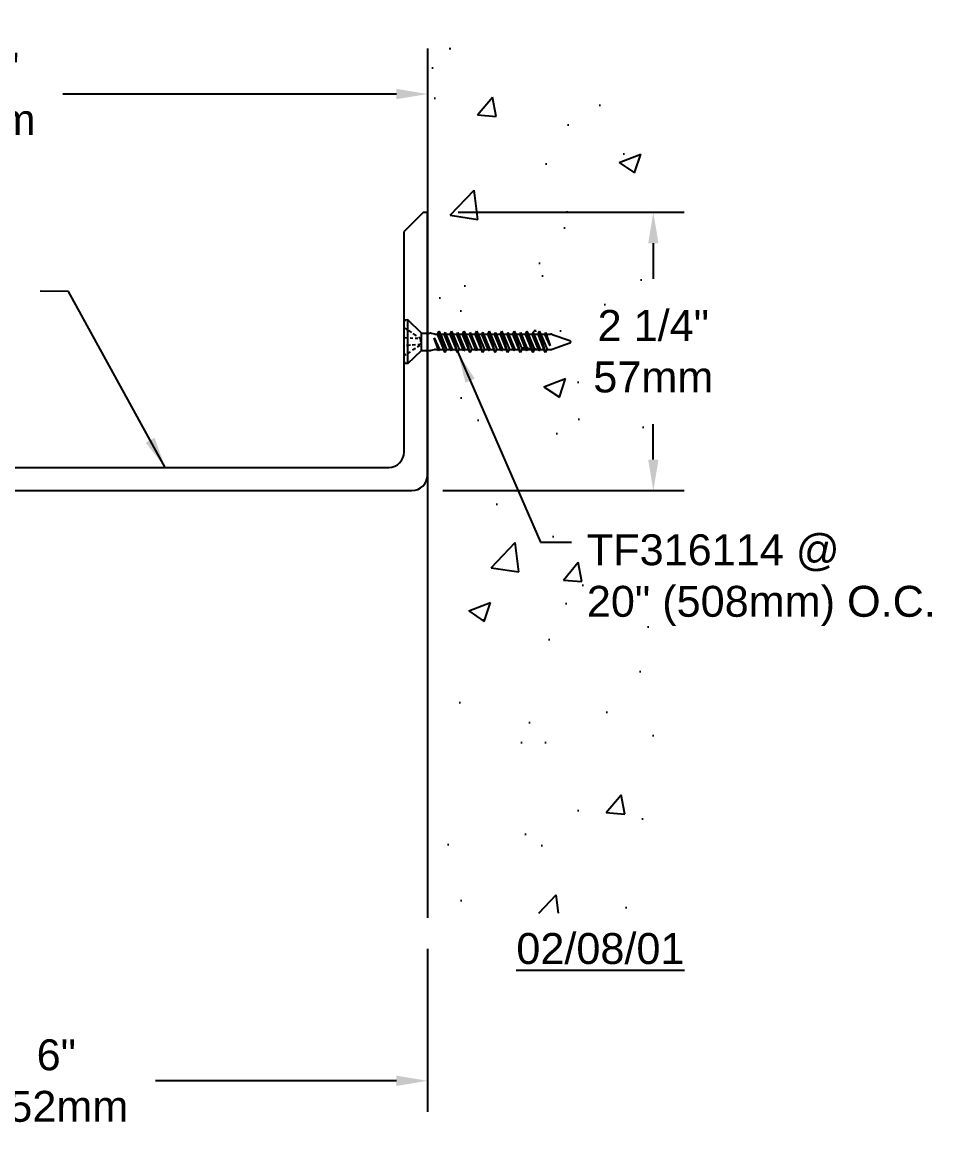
# Model space of a CAD drawing. Header units: inches. Extents: x -6.3 to 30, y 0.4 to 11.6.
# Drawn here: x 3.55 to 10.91, y 0.44 to 9.37 of the extents above; entities that cross this region are included whole.
import ezdxf

# ---------------------------------------------------------------- set-up
doc = ezdxf.new("R2010")
doc.units = ezdxf.units.IN
doc.header["$MEASUREMENT"] = 0
for name, color, linetype in [('Anchors', 4, 'Continuous'), ('Conditions', 1, 'Continuous'), ('Dimensions', 3, 'Continuous'), ('Metals', 7, 'Continuous'), ('Text', 2, 'Continuous')]:
    doc.layers.add(name, color=color, linetype=linetype)
doc.styles.add('ARIAL', font='arial.ttf')
doc.dimstyles.new('ARIAL', dxfattribs={"dimtxt": 0.25, "dimasz": 0.25, "dimexe": 0.25, "dimexo": 0.25, "dimgap": 0.25, "dimtad": 0, "dimtih": 1, "dimtoh": 1, "dimdec": 4, "dimzin": 0, "dimdsep": 46, "dimlunit": 4, "dimtxsty": 'ARIAL', "dimcen": 0.09, "dimadec": 0, "dimazin": 0, "dimtfac": 1, "dimtdec": 4, "dimtofl": 0, "dimtmove": 0, "dimatfit": 3, "dimfxl": 0, "dimfrac": 2, "dimtolj": 1, "dimtzin": 0, "dimarcsym": 0})
doc.dimstyles.get("Standard").update_dxf_attribs({"dimtxt": 0.125, "dimasz": 0.125, "dimexe": 0.125, "dimexo": 0.125, "dimgap": 0.125, "dimtad": 0, "dimtih": 1, "dimtoh": 1, "dimdec": 4, "dimzin": 0, "dimdsep": 46, "dimlunit": 4, "dimtxsty": 'ARIAL', "dimcen": 0.09, "dimadec": 0, "dimazin": 0, "dimtfac": 1, "dimtdec": 4, "dimtofl": 0, "dimtmove": 0, "dimatfit": 3, "dimfxl": 0, "dimfrac": 2, "dimtolj": 1, "dimtzin": 0, "dimarcsym": 0})

# ---------------------------------------------------------------- blocks, each defined once
blk = doc.blocks.new('TF-316114')
for p, q in [((-0.1634, 0), (0.1634, 0)), ((-0.1042, -0.0127), (-0.1125, 0)), ((-0.1762, -0.0285), (-0.1747, -0.0103)), ((-0.1762, -0.0285), (0.1762, -0.0285)), ((-0.1762, -0.0285), (-0.0698, -0.141)), ((-0.0815, -0.0472), (-0.0915, -0.0321)), ((-0.0533, -0.0902), (-0.0691, -0.0662)), ((-0.0308, -0.0055), (-0.0311, -0.0002)), ((-0.0297, -0.0263), (-0.0301, -0.0195)), ((-0.0284, -0.051), (-0.0294, -0.0323)), ((-0.0263, -0.091), (-0.0277, -0.065)), ((0.0274, -0.0703), (0.0286, -0.0479)), ((0.0297, -0.0255), (0.0306, -0.0085)), ((0.0662, -0.0707), (0.0485, -0.0976)), ((0.0698, -0.141), (0.1762, -0.0285)), ((0.0898, -0.0346), (0.0746, -0.0579)), ((0.1095, -0.0045), (0.0979, -0.0223)), ((0.1762, -0.0285), (0.1747, -0.0103)), ((-0.0698, -0.141), (0.0698, -0.141)), ((-0.0698, -0.141), (-0.0698, -0.2081)), ((-0.0307, -0.1248), (-0.0441, -0.1044)), ((-0.0245, -0.1261), (-0.0253, -0.1097)), ((-0.024, -0.135), (-0.0107, -0.135)), ((-0.0018, -0.135), (0.0183, -0.135)), ((0.0373, -0.1147), (0.024, -0.135)), ((0.024, -0.135), (0.0245, -0.1246)), ((0.0253, -0.1104), (0.0264, -0.0896)), ((0.0698, -0.141), (0.0698, -0.2081)), ((-0.0737, -0.2796), (0.0321, -0.2431)), ((-0.0687, -0.2177), (-0.0633, -0.2437)), ((-0.0623, -0.2734), (0.0321, -0.2431)), ((0.0321, -0.2431), (-0.0623, -0.2858)), ((-0.0623, -0.2533), (-0.0623, -0.2734)), ((0.0622, -0.2667), (-0.0623, -0.3175)), ((0.0622, -0.2533), (0.0622, -0.2667)), ((0.0862, -0.2796), (0.0622, -0.2667)), ((0.0687, -0.2177), (0.0633, -0.2437)), ((-0.0863, -0.3304), (0.0862, -0.2796)), ((-0.0863, -0.3304), (-0.0623, -0.3175)), ((-0.0863, -0.3304), (-0.0623, -0.3433)), ((-0.0737, -0.2796), (-0.0623, -0.2734)), ((-0.0737, -0.2796), (-0.0623, -0.2858)), ((-0.0737, -0.3812), (0.0737, -0.3304)), ((-0.0623, -0.2858), (-0.0623, -0.3175)), ((0.0622, -0.2925), (-0.0623, -0.3433)), ((-0.0623, -0.375), (0.0622, -0.3242)), ((0.0622, -0.3365), (-0.0623, -0.3873)), ((-0.0623, -0.3433), (-0.0623, -0.375)), ((0.0622, -0.2925), (0.0622, -0.3242)), ((0.0737, -0.3304), (0.0622, -0.3242)), ((0.0737, -0.3304), (0.0622, -0.3365)), ((0.0622, -0.3365), (0.0622, -0.3682)), ((0.0862, -0.2796), (0.0622, -0.2925)), ((-0.0863, -0.4319), (0.0862, -0.3812)), ((-0.0863, -0.4319), (-0.0623, -0.419)), ((-0.0863, -0.4319), (-0.0623, -0.4449)), ((-0.0737, -0.3812), (-0.0623, -0.375)), ((-0.0737, -0.3812), (-0.0623, -0.3873)), ((-0.0737, -0.4827), (0.0737, -0.4319)), ((0.0622, -0.3682), (-0.0623, -0.419)), ((-0.0623, -0.3873), (-0.0623, -0.419)), ((0.0622, -0.3941), (-0.0623, -0.4449)), ((-0.0623, -0.4766), (0.0622, -0.4258)), ((0.0622, -0.4381), (-0.0623, -0.4889)), ((-0.0623, -0.4449), (-0.0623, -0.4766)), ((0.0862, -0.3812), (0.0622, -0.3682)), ((0.0862, -0.3812), (0.0622, -0.3941)), ((0.0622, -0.3941), (0.0622, -0.4258)), ((0.0737, -0.4319), (0.0622, -0.4258)), ((0.0737, -0.4319), (0.0622, -0.4381)), ((0.0622, -0.4381), (0.0622, -0.4698)), ((-0.0863, -0.5335), (0.0862, -0.4827)), ((-0.0863, -0.5335), (-0.0623, -0.5206)), ((-0.0863, -0.5335), (-0.0623, -0.5464)), ((-0.0737, -0.4827), (-0.0623, -0.4766)), ((-0.0737, -0.4827), (-0.0623, -0.4889)), ((-0.0737, -0.5843), (0.0737, -0.5335)), ((0.0622, -0.4698), (-0.0623, -0.5206)), ((-0.0623, -0.4889), (-0.0623, -0.5206)), ((0.0622, -0.4956), (-0.0623, -0.5464)), ((-0.0623, -0.5781), (0.0622, -0.5273)), ((0.0862, -0.4827), (0.0622, -0.4698)), ((0.0862, -0.4827), (0.0622, -0.4956)), ((0.0622, -0.4956), (0.0622, -0.5273)), ((0.0737, -0.5335), (0.0622, -0.5273)), ((0.0737, -0.5335), (0.0622, -0.5397)), ((-0.0863, -0.6351), (0.0862, -0.5843)), ((-0.0863, -0.6351), (-0.0623, -0.6221)), ((-0.0737, -0.5843), (-0.0623, -0.5781)), ((-0.0737, -0.5843), (-0.0623, -0.5904)), ((0.0622, -0.5397), (-0.0623, -0.5904)), ((-0.0623, -0.5464), (-0.0623, -0.5781)), ((0.0622, -0.5714), (-0.0623, -0.6221)), ((-0.0623, -0.5904), (-0.0623, -0.6221)), ((0.0622, -0.5972), (-0.0623, -0.648)), ((0.0622, -0.5397), (0.0622, -0.5714)), ((0.0862, -0.5843), (0.0622, -0.5714)), ((0.0862, -0.5843), (0.0622, -0.5972)), ((0.0622, -0.5972), (0.0622, -0.6289)), ((-0.0863, -0.6351), (-0.0623, -0.648)), ((-0.0863, -0.7366), (0.0862, -0.6858)), ((-0.0737, -0.6858), (0.0737, -0.6351)), ((-0.0737, -0.6858), (-0.0623, -0.6797)), ((-0.0737, -0.6858), (-0.0623, -0.692)), ((-0.0623, -0.6797), (0.0622, -0.6289)), ((0.0622, -0.6412), (-0.0623, -0.692)), ((-0.0623, -0.648), (-0.0623, -0.6797)), ((0.0622, -0.6729), (-0.0623, -0.7237)), ((-0.0623, -0.692), (-0.0623, -0.7237)), ((0.0622, -0.6988), (-0.0623, -0.7495)), ((0.0737, -0.6351), (0.0622, -0.6289)), ((0.0737, -0.6351), (0.0622, -0.6412)), ((0.0622, -0.6412), (0.0622, -0.6729)), ((0.0862, -0.6858), (0.0622, -0.6729)), ((0.0862, -0.6858), (0.0622, -0.6988)), ((0.0622, -0.6988), (0.0622, -0.7305)), ((-0.0863, -0.7366), (-0.0623, -0.7237)), ((-0.0863, -0.7366), (-0.0623, -0.7495)), ((-0.0863, -0.8382), (0.0862, -0.7874)), ((-0.0737, -0.7874), (0.0737, -0.7366)), ((-0.0737, -0.7874), (-0.0623, -0.7812)), ((-0.0737, -0.7874), (-0.0623, -0.7936)), ((-0.0623, -0.7812), (0.0622, -0.7305)), ((0.0622, -0.7428), (-0.0623, -0.7936)), ((-0.0623, -0.7495), (-0.0623, -0.7812)), ((0.0622, -0.7745), (-0.0623, -0.8253)), ((-0.0623, -0.7936), (-0.0623, -0.8253)), ((0.0622, -0.8003), (-0.0623, -0.8511)), ((0.0737, -0.7366), (0.0622, -0.7305)), ((0.0737, -0.7366), (0.0622, -0.7428)), ((0.0622, -0.7428), (0.0622, -0.7745)), ((0.0862, -0.7874), (0.0622, -0.7745)), ((0.0862, -0.7874), (0.0622, -0.8003)), ((0.0622, -0.8003), (0.0622, -0.832)), ((-0.0863, -0.8382), (-0.0623, -0.8253)), ((-0.0863, -0.8382), (-0.0623, -0.8511)), ((-0.0863, -0.9397), (0.0862, -0.889)), ((-0.0737, -0.889), (0.0737, -0.8382)), ((-0.0737, -0.889), (-0.0623, -0.8828)), ((-0.0737, -0.889), (-0.0623, -0.8951)), ((-0.0623, -0.8828), (0.0622, -0.832)), ((0.0622, -0.8444), (-0.0623, -0.8951)), ((-0.0623, -0.8511), (-0.0623, -0.8828)), ((0.0622, -0.876), (-0.0623, -0.9268)), ((0.0737, -0.8382), (0.0622, -0.832)), ((0.0737, -0.8382), (0.0622, -0.8444)), ((0.0622, -0.8444), (0.0622, -0.876)), ((0.0862, -0.889), (0.0622, -0.876)), ((0.0862, -0.889), (0.0622, -0.9019)), ((-0.0863, -0.9397), (-0.0623, -0.9268)), ((-0.0863, -0.9397), (-0.0623, -0.9527)), ((-0.0737, -0.9905), (0.0737, -0.9397)), ((-0.0623, -0.8951), (-0.0623, -0.9268)), ((0.0622, -0.9019), (-0.0623, -0.9527)), ((-0.0623, -0.9844), (0.0622, -0.9336)), ((0.0622, -0.9459), (-0.0623, -0.9967)), ((-0.0623, -0.9527), (-0.0623, -0.9844)), ((0.0622, -0.9776), (-0.0623, -1.0284)), ((0.0622, -0.9019), (0.0622, -0.9336)), ((0.0737, -0.9397), (0.0622, -0.9336)), ((0.0737, -0.9397), (0.0622, -0.9459)), ((0.0622, -0.9459), (0.0622, -0.9776)), ((0.0862, -0.9905), (0.0622, -0.9776)), ((-0.0863, -1.0413), (0.0862, -0.9905)), ((-0.0863, -1.0413), (-0.0623, -1.0284)), ((-0.0863, -1.0413), (-0.0623, -1.0542)), ((-0.0737, -0.9905), (-0.0623, -0.9844)), ((-0.0737, -0.9905), (-0.0623, -0.9967)), ((-0.0737, -1.0921), (0.0737, -1.0413)), ((-0.0623, -0.9967), (-0.0623, -1.0284)), ((0.0622, -1.0035), (-0.0623, -1.0542)), ((-0.0623, -1.0859), (0.0622, -1.0351)), ((0.0622, -1.0475), (-0.0623, -1.0983)), ((-0.0623, -1.0542), (-0.0623, -1.0859)), ((0.0862, -0.9905), (0.0622, -1.0035)), ((0.0622, -1.0035), (0.0622, -1.0351)), ((0.0737, -1.0413), (0.0622, -1.0351)), ((0.0737, -1.0413), (0.0622, -1.0475)), ((0.0622, -1.0475), (0.0622, -1.0792)), ((-0.0863, -1.1429), (0.0862, -1.0921)), ((-0.0863, -1.1429), (-0.0623, -1.13)), ((-0.0863, -1.1429), (-0.0623, -1.1558)), ((-0.0737, -1.0921), (-0.0623, -1.0859)), ((-0.0737, -1.0921), (-0.0623, -1.0983)), ((0.0622, -1.0792), (-0.0623, -1.13)), ((-0.0623, -1.0983), (-0.0623, -1.13)), ((0.0622, -1.105), (-0.0623, -1.1558)), ((-0.0623, -1.1558), (-0.0623, -1.1817)), ((-0.0335, -1.1798), (0.0622, -1.1367)), ((-0.0335, -1.1798), (0.0737, -1.1429)), ((0.0622, -1.149), (-0.0335, -1.1798)), ((0.0862, -1.0921), (0.0622, -1.0792)), ((0.0862, -1.0921), (0.0622, -1.105)), ((0.0622, -1.105), (0.0622, -1.1367)), ((0.0737, -1.1429), (0.0622, -1.1367)), ((0.0737, -1.1429), (0.0622, -1.149)), ((0.0622, -1.149), (0.0622, -1.1817)), ((-0.0596, -1.197), (-0.0096, -1.3398)), ((0.0596, -1.197), (0.0096, -1.3398))]:
    blk.add_line(p, q)
for centre, radius, start, end in [((-0.1634, -0.0113), 0.0112, 90, 175), ((0.1634, -0.0113), 0.0112, 5, 90), ((-0.0233, -0.2081), 0.0465, 180, 191.9357), ((-0.1088, -0.2533), 0.0465, 0, 11.9357), ((0.1087, -0.2533), 0.0465, 168.0643, 180), ((0.0233, -0.2081), 0.0465, 348.0643, 0), ((-0.0158, -1.1817), 0.0465, 180, 199.30575), ((0.0158, -1.1817), 0.0465, 340.69425, 0), ((0, -1.3354), 0.0106, 204.10008, 335.89992)]:
    blk.add_arc(centre, radius, start, end)
blk = doc.blocks.new('TF316114')
blk.add_blockref('TF-316114', (0, 0))
blk = doc.blocks.new('*D4')
at = {"layer": 'Defpoints', "color": 0}
for p in [(6.8271, 9.1568), (-0.6729, 8.7877), (-0.6729, 5.6125)]:
    blk.add_point(p, dxfattribs=at)
at = {"layer": 'Dimensions', "color": 0, "lineweight": -2}
for p, q in [((-0.6729, 5.8625), (-0.6729, 9.0377)), ((6.8271, 8.9068), (6.8271, 8.5377)), ((-0.4229, 8.7877), (2.275, 8.7877)), ((6.5771, 8.7877), (3.8791, 8.7877))]:
    blk.add_line(p, q, dxfattribs=at)
at = {"layer": 'Dimensions', "color": 0}
for points in [[(-0.4229, 8.8294), (-0.4229, 8.746), (-0.6729, 8.7877)], [(6.5771, 8.8294), (6.5771, 8.746), (6.8271, 8.7877)]]:
    blk.add_solid(points, dxfattribs=at)
at = {"layer": 'Dimensions', "color": 0, "insert": (3.0771, 8.7877), "char_height": 0.25, "attachment_point": 5, "style": 'ARIAL'}
blk.add_mtext('\\A1;7 1/2"\\P191mm', dxfattribs=at)
blk = doc.blocks.new('*D8')
at = {"layer": 'Defpoints', "color": 0}
for p in [(0.8271, 2.1265), (6.8271, 2.1265), (6.8271, 0.8097)]:
    blk.add_point(p, dxfattribs=at)
at = {"layer": 'Dimensions', "color": 0, "lineweight": -2}
for p, q in [((0.8271, 1.8765), (0.8271, 0.5597)), ((6.8271, 1.8765), (6.8271, 0.5597)), ((1.0771, 0.8097), (3.025, 0.8097)), ((6.5771, 0.8097), (4.6291, 0.8097))]:
    blk.add_line(p, q, dxfattribs=at)
at = {"layer": 'Dimensions', "color": 0}
for points in [[(1.0771, 0.8514), (1.0771, 0.768), (0.8271, 0.8097)], [(6.5771, 0.8514), (6.5771, 0.768), (6.8271, 0.8097)]]:
    blk.add_solid(points, dxfattribs=at)
at = {"layer": 'Dimensions', "color": 0, "insert": (3.8271, 0.8097), "char_height": 0.25, "attachment_point": 5, "style": 'ARIAL'}
blk.add_mtext('\\A1;6"\\P152mm', dxfattribs=at)
blk = doc.blocks.new('*D10')
at = {"layer": 'Defpoints', "color": 0}
for p in [(6.8271, 7.8318), (6.7021, 5.5818), (8.6536, 5.5818)]:
    blk.add_point(p, dxfattribs=at)
at = {"layer": 'Dimensions', "color": 0, "lineweight": -2}
for p, q in [((7.0771, 7.8318), (8.9036, 7.8318)), ((8.6536, 7.5818), (8.6536, 7.2944)), ((8.6536, 5.8318), (8.6536, 6.1192)), ((6.9521, 5.5818), (8.9036, 5.5818))]:
    blk.add_line(p, q, dxfattribs=at)
at = {"layer": 'Dimensions', "color": 0}
for points in [[(8.6119, 7.5818), (8.6952, 7.5818), (8.6536, 7.8318)], [(8.6119, 5.8318), (8.6952, 5.8318), (8.6536, 5.5818)]]:
    blk.add_solid(points, dxfattribs=at)
at = {"layer": 'Dimensions', "color": 0, "insert": (8.6536, 6.7068), "char_height": 0.25, "attachment_point": 5, "style": 'ARIAL'}
blk.add_mtext('\\A1;2 1/4"\\P57mm', dxfattribs=at)
blk = doc.blocks.new('PLATE5')
at = {"layer": 'Metals'}
for p, q in [((24.6851, 7.8318), (24.5288, 7.6756)), ((24.6851, 7.8318), (24.7163, 7.8318)), ((24.7163, 5.7068), (24.7163, 7.8318)), ((24.5288, 5.8943), (24.5288, 7.6756)), ((17.2163, 5.6125), (17.3731, 5.7693)), ((17.3731, 5.7693), (24.4038, 5.7693)), ((17.2163, 5.5818), (17.2163, 5.6125)), ((17.2163, 5.5818), (24.5913, 5.5818))]:
    blk.add_line(p, q, dxfattribs=at)
for centre in [(24.4038, 5.8943), (24.5913, 5.7068)]:
    blk.add_arc(centre, 0.125, 270, 0, dxfattribs=at)

msp = doc.modelspace()

# ---------------------------------------------------------------- hatches: boundary and pattern name
at = {"layer": 'Conditions'}
h = msp.add_hatch(dxfattribs=at)
h.set_pattern_fill('AR-CONC', color=256, scale=0.25, style=0)
h.paths.add_polyline_path([(8.65397, 9.15684), (6.82706, 9.15684), (6.82706, 6.87176), (6.84501, 6.87176), (6.87574, 6.86527, 0.0521265), (6.88536, 6.86426), (6.89873, 6.86426), (6.91165, 6.88826), (6.92458, 6.86426), (6.95627, 6.86426), (6.96243, 6.87571), (6.9686, 6.86426), (7.00029, 6.86426), (7.01321, 6.88826), (7.02614, 6.86426), (7.05783, 6.86426), (7.064, 6.87571), (7.07016, 6.86426), (7.10185, 6.86426), (7.11478, 6.88826), (7.1277, 6.86426), (7.15939, 6.86426), (7.16556, 6.87571), (7.17172, 6.86426), (7.20341, 6.86426), (7.21634, 6.88826), (7.22926, 6.86426), (7.26096, 6.86426), (7.26712, 6.87571), (7.27328, 6.86426), (7.30498, 6.86426), (7.3179, 6.88826), (7.33083, 6.86426), (7.36252, 6.86426), (7.36868, 6.87571), (7.37485, 6.86426), (7.40654, 6.86426), (7.41946, 6.88826), (7.43239, 6.86426), (7.46408, 6.86426), (7.47025, 6.87571), (7.47641, 6.86426), (7.5081, 6.86426), (7.52103, 6.88826), (7.53395, 6.86426), (7.56564, 6.86426), (7.57181, 6.87571), (7.57797, 6.86426), (7.60966, 6.86426), (7.62259, 6.88826), (7.63551, 6.86426), (7.66721, 6.86426), (7.67337, 6.87571), (7.67953, 6.86426), (7.71123, 6.86426), (7.72415, 6.88826), (7.73708, 6.86426), (7.76877, 6.86426), (7.77493, 6.87571), (7.7811, 6.86426), (7.82163, 6.86426), (7.97014, 6.81224, -0.7741233), (7.97014, 6.79179), (7.82163, 6.73976), (7.78786, 6.73976), (7.77493, 6.71576), (7.76201, 6.73976), (7.73032, 6.73976), (7.72415, 6.72832), (7.71799, 6.73976), (7.6863, 6.73976), (7.67337, 6.71576), (7.66045, 6.73976), (7.62875, 6.73976), (7.62259, 6.72832), (7.61643, 6.73976), (7.58473, 6.73976), (7.57181, 6.71576), (7.55888, 6.73976), (7.52719, 6.73976), (7.52103, 6.72832), (7.51486, 6.73976), (7.48317, 6.73976), (7.47025, 6.71576), (7.45732, 6.73976), (7.42563, 6.73976), (7.41946, 6.72832), (7.4133, 6.73976), (7.38161, 6.73976), (7.36868, 6.71576), (7.35576, 6.73976), (7.32407, 6.73976), (7.3179, 6.72832), (7.31174, 6.73976), (7.28005, 6.73976), (7.26712, 6.71576), (7.2542, 6.73976), (7.2225, 6.73976), (7.21634, 6.72832), (7.21018, 6.73976), (7.17848, 6.73976), (7.16556, 6.71576), (7.15263, 6.73976), (7.12094, 6.73976), (7.11478, 6.72832), (7.10861, 6.73976), (7.07692, 6.73976), (7.064, 6.71576), (7.05107, 6.73976), (7.01938, 6.73976), (7.01321, 6.72832), (7.00705, 6.73976), (6.97536, 6.73976), (6.96243, 6.71576), (6.94951, 6.73976), (6.91782, 6.73976), (6.91165, 6.72832), (6.90549, 6.73976), (6.88536, 6.73976, 0.0521265), (6.87574, 6.73876), (6.84501, 6.73226), (6.82706, 6.73226), (6.82706, 2.16609), (8.65397, 2.16609)])
h.paths.add_polyline_path([(7.97181, 6.81165), (7.97014, 6.81224, -0.0418628)], flags=16)
h.paths.add_polyline_path([(7.528, 7.44751), (8.1675, 7.44751), (8.1675, 7.25737), (7.528, 7.25737)], flags=24)

# ---------------------------------------------------------------- linework, layer by layer
msp.add_line((6.82706, 9.15684), (6.82706, 2.12647), dxfattribs=at)

# ---------------------------------------------------------------- block references
at = {"layer": 'Anchors', "rotation": 90}
msp.add_blockref('TF316114', (6.63956, 6.78489), dxfattribs=at)
at = {"layer": 'Metals'}
msp.add_blockref('PLATE5', (-17.88928, 0), dxfattribs=at)

# ---------------------------------------------------------------- texts
at = {"layer": 'Text', "insert": (8.11622, 5.22809), "char_height": 0.25, "attachment_point": 1, "style": 'ARIAL'}
msp.add_mtext('TF316114 @\\P20" (508mm) O.C.', dxfattribs=at)
at = {"layer": 'Text', "insert": (7.54601, 2.00412), "char_height": 0.25, "width": 4, "attachment_point": 1, "style": 'ARIAL'}
msp.add_mtext('{\\L02/08/01}', dxfattribs=at)

# ---------------------------------------------------------------- dimensions: what is measured, and where the dimension line sits
at = {"layer": 'Dimensions'}
for base, p1, p2, text, picture, middle in [((-0.67294, 8.78769), (6.82706, 9.15684), (-0.67294, 5.61251), '<>\\P191mm', '*D4', (3.07706, 8.78769)), ((6.82706, 0.8097), (0.82706, 2.12647), (6.82706, 2.12647), '<>\\P152mm', '*D8', (3.82706, 0.8097))]:
    dim = msp.add_linear_dim(base=base, p1=p1, p2=p2, text=text, dimstyle='ARIAL', override={"dimpost": '\\X'}, dxfattribs=at)
    dim.commit()
    dim.dimension.update_dxf_attribs({"geometry": picture, "text_midpoint": middle})
dim = msp.add_linear_dim(base=(8.65355, 5.5818), p1=(6.82706, 7.8318), p2=(6.70206, 5.5818), angle=90, text='<>\\P57mm', dimstyle='ARIAL', override={"dimpost": '\\X'}, dxfattribs=at)
dim.commit()
dim.dimension.update_dxf_attribs({"geometry": '*D10', "text_midpoint": (8.65355, 6.7068), "dimtype": 160})

# ---------------------------------------------------------------- leaders
at = {"layer": 'Text'}
msp.add_leader([(4.70671, 5.7693), (3.92472, 7.19143), (3.69557, 7.1942)], dimstyle='Standard', override={"dimasz": 0.25}, dxfattribs=at)
at = {"layer": 'Text', "annotation_type": 0, "has_hookline": 1, "hookline_direction": 0, "text_width": 2.78104}
msp.add_leader([(7.07199, 6.69956), (7.74122, 5.16559), (7.99122, 5.16559)], dimstyle='Standard', override={"dimasz": 0.25, "dimgap": 0.125, "dimtad": 0}, dxfattribs=at)

doc.saveas('drawing.dxf')
